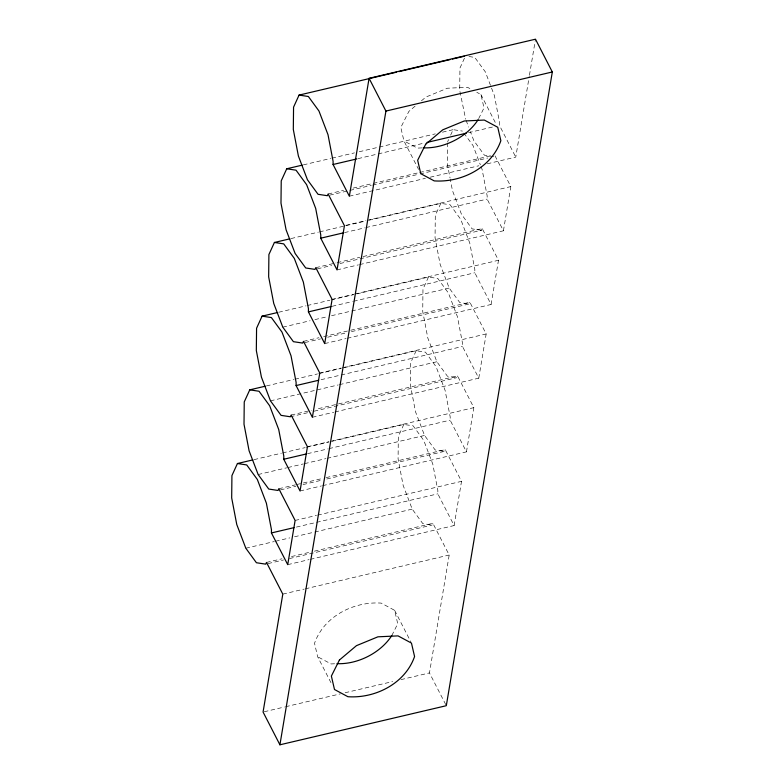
<?xml version="1.0" encoding="UTF-8"?>
<svg xmlns="http://www.w3.org/2000/svg" width="784" height="784" viewBox="0 0 784 784"><rect width="100%" height="100%" fill="white"/><g stroke="black" fill="none" stroke-linecap="round" stroke-linejoin="round"><path stroke-width="0.59" stroke-dasharray="3.92 2.94" d="M310.307 559.345L454.122 525.545L437.825 493.842L437.864 490.657L432.778 464.069L423.723 440.353L413.129 425.839L403.829 424.428L330.142 441.745M447.615 142.923L447.38 164.062L450.036 177.929M322.636 485.659L466.451 451.858L450.153 420.155L450.192 416.97L445.106 390.383L436.051 366.657L425.447 352.153L416.157 350.742L342.461 368.059M334.964 411.963L478.769 378.172L462.482 346.469L462.521 343.274L457.425 316.697L448.379 292.971L437.776 278.457L428.485 277.056L354.789 294.372M347.292 338.276L491.098 304.476L474.81 272.773L474.839 269.588L469.753 243.011L460.698 219.285L450.104 204.771L440.804 203.36L367.118 220.676M359.611 264.59L503.426 230.79L487.138 199.087L487.168 195.902L482.082 169.315L480.788 165.934M445.763 704.64L429.465 672.927L449.193 555.023L432.895 523.32L311.669 551.809M454.122 525.545L461.521 481.337L445.224 449.634L323.998 478.122M466.451 451.858L473.84 407.641L457.552 375.938L316.119 409.179M478.769 378.172L486.168 333.955L469.881 302.252L348.645 330.74M491.098 304.476L498.497 260.268L482.209 228.565L360.973 257.054M503.426 230.79L510.825 186.582L494.528 154.879M487.227 163.807L515.754 157.104L529.239 76.499M529.435 75.293L535.482 39.2M464.461 58.183L459.953 68.061L459.708 90.376L465.657 119.217M447.625 141.747L448.624 139.552M450.633 135.162L453.132 129.674L462.433 131.085M440.804 203.36L435.296 215.433L435.051 237.748L440.138 264.335L449.193 288.061L459.796 302.565L469.087 303.976L469.881 302.252M428.485 277.056L422.968 289.12L422.733 311.444L427.819 338.022L436.874 361.747L447.468 376.261L456.768 377.663L457.552 375.938M416.157 350.742L410.649 362.816L410.404 385.13L415.491 411.708L424.546 435.434L435.14 449.947L444.44 451.359L445.224 449.634M339.982 263.532L481.415 230.29L482.209 228.565M403.829 424.428L398.321 436.502L398.076 458.816L403.162 485.404L412.217 509.12L422.811 523.634L432.111 525.045L432.895 523.32M478.661 118.629L484.012 107.927L480.906 94.501L476.78 92.277M391.833 635.52L397.733 623.75L394.626 610.324L381.2 603.112C353.731 601.201 323.841 616.4 314.531 643.301L317.638 656.727L331.22 683.158M415.128 106.134L408.856 111.436L400.82 127.478L403.927 140.904L418.597 169.452M421.41 100.842L425.888 97.069L447.35 88.229L467.489 87.289L470.586 88.955M303.379 164.865L330.711 158.446M331.906 158.162L354.486 152.86M359.239 151.743L435.306 133.868M442.441 132.192L453.132 129.674M358.023 158.642L377.045 154.174M378.231 153.889L424.585 143.002M468.558 132.663L493.518 126.792M328.133 193.981L343.588 190.345M353.094 188.111L372.116 183.642M373.302 183.368L418.46 172.754M419.656 172.47L492.156 155.438M329.731 195.147L348.743 190.679M349.929 190.394L371.322 185.367M372.518 185.093L418.862 174.195M420.057 173.921L487.805 157.996M349.36 196.206L425.428 178.331M430.181 177.213L478.906 165.757M345.617 225.4L365.824 220.657M367.01 220.373L510.825 186.582M291.05 238.561L318.392 232.133M319.578 231.858L365.932 220.961M344.509 232.603L364.717 227.86M365.903 227.576L487.138 199.087M315.805 267.667L336.013 262.924M337.198 262.64L359.787 257.338M317.402 268.834L331.661 265.482M337.032 269.892L358.425 264.865M332.102 299.37L353.496 294.343M354.682 294.059L498.497 260.268M278.722 312.248L306.064 305.819M307.25 305.544L329.829 300.233M331.024 299.958L353.604 294.647M332.181 306.299L352.388 301.546M353.574 301.272L474.81 272.773M282.799 327.163L310.141 320.734M314.894 319.617L326.781 316.824M331.534 315.707L350.546 311.238M351.732 310.964L449.193 288.061M303.486 341.354L318.931 337.728M323.684 336.61L347.459 331.024M305.074 342.52L320.519 338.894M327.653 337.218L346.675 332.749M351.428 331.632L469.087 303.976M324.703 343.588L346.097 338.561M319.774 373.057L341.167 368.029M342.353 367.755L486.168 333.955M266.403 385.934L293.735 379.515M294.921 379.231L317.51 373.929M318.696 373.645L341.275 368.333M321.048 379.701L462.482 346.469M270.47 400.849L338.218 384.934M339.413 384.65L436.874 361.747M291.158 415.05L311.366 410.297M290.364 416.774L308.2 412.58M314.139 411.188L456.768 377.663M312.375 417.274L333.768 412.247M307.446 446.743L328.839 441.715M330.035 441.441L473.84 407.641M254.075 459.62L281.407 453.201M282.593 452.917L305.182 447.615M306.368 447.331L328.947 442.029M307.534 453.671L327.732 448.928M328.927 448.644L450.153 420.155M258.152 474.536L286.67 467.832M287.865 467.558L303.31 463.922M304.506 463.648L325.899 458.62M327.085 458.336L424.546 435.434M278.83 488.736L295.47 484.826M296.656 484.541L322.802 478.397M280.417 489.902L295.872 486.266M302.996 484.59L322.018 480.122M326.771 479.004L444.44 451.359M300.056 490.96L321.45 485.933M295.117 520.439L316.511 515.411M317.706 515.127L461.521 481.337M296.391 527.083L315.413 522.614M316.599 522.33L437.825 493.842M245.823 548.232L274.351 541.528M275.537 541.244L289.796 537.893M294.549 536.775L313.571 532.307M314.756 532.032L412.217 509.12M266.501 562.422L281.956 558.796M291.462 556.562L310.474 552.093M268.089 563.588L283.543 559.962M289.482 558.561L432.111 525.045M287.728 564.647L309.121 559.619M282.799 594.125L304.192 589.098M305.378 588.813L449.193 555.023M264.257 711.745L284.465 707.001M285.65 706.717L340.325 693.869M345.078 692.752L392.627 681.58M400.938 679.63L429.465 672.927M422.086 147.892L417.353 148.117L403.927 140.904M334.611 663.774L331.064 663.94L317.638 656.727M468.95 56.517L474.761 57.399L485.355 71.903L494.41 95.628L499.496 122.216L499.457 125.401L515.754 157.104M493.744 156.604L484.443 155.193L473.85 140.679L470.4 131.643M481.415 230.29L472.115 228.879L461.521 214.365L452.466 190.649L450.261 179.085M463.844 133.015L473.026 145.589L480.357 164.797M480.906 94.501L495.576 123.039M394.626 610.324L410.924 642.037M466.088 120.344L468.675 127.126"/><path stroke-width="1.18" d="M271.431 532.944L271.47 529.759L266.384 503.181L257.328 479.455L246.735 464.941L237.434 463.53L231.927 475.604L231.682 497.918L236.768 524.506L245.823 548.232L256.417 562.736L265.717 564.147L266.501 562.422L282.799 594.125L263.071 712.029L279.917 744.8L446.312 705.698L552.318 71.971L535.482 39.2L369.078 78.302L349.36 196.206L333.063 164.503L333.102 161.318L328.016 134.73L318.961 111.005L308.367 96.501L299.067 95.089L293.559 107.163L293.314 129.478L298.4 156.065L307.455 179.781L318.049 194.295L327.349 195.706L328.133 193.981L344.431 225.684L337.032 269.892L320.744 238.189L320.774 235.004L315.687 208.426L306.632 184.701L296.038 170.187L286.738 168.776L281.231 180.849L280.986 203.164L286.072 229.751L295.127 253.477L305.721 267.981L315.021 269.392L315.805 267.667L332.102 299.37L324.703 343.588L308.416 311.885L308.445 308.69L303.359 282.113L294.304 258.387L283.71 243.873L274.41 242.472L268.902 254.535L268.657 276.86L273.743 303.437L282.799 327.163L293.402 341.677L302.693 343.078L303.486 341.354L319.774 373.057L312.375 417.274L296.087 385.571L296.117 382.386L291.031 355.799L281.975 332.073L271.382 317.569L262.081 316.158L256.574 328.231L256.329 350.546L261.425 377.124L270.47 400.849L281.074 415.363L290.364 416.774L291.158 415.05L307.446 446.743L300.056 490.96L283.759 459.257L283.798 456.072L278.712 429.485L269.657 405.759L259.053 391.255L249.763 389.844L244.245 401.918L244.01 424.232L249.096 450.82L258.152 474.536L268.745 489.049L278.046 490.461L278.83 488.736L295.117 520.439L287.728 564.647L271.431 532.944L294.02 527.642M279.917 744.8L385.924 111.073L369.078 78.302M478.122 119.697C466.999 137.033 444.018 148.715 423.272 147.843M391.833 635.52C380.71 652.847 357.729 664.538 336.983 663.666M299.067 95.089L396.528 72.187M398.899 71.628L450.006 59.613M452.388 59.055L464.275 56.262M385.924 111.073L552.318 71.971M286.738 168.776L302.193 165.15M333.063 164.503L356.838 158.917M426.957 142.443L466.186 133.221M274.41 242.472L289.864 238.836M320.744 238.189L343.323 232.887M262.081 316.158L277.536 312.522M308.416 311.885L330.995 306.573M249.763 389.844L265.208 386.218M296.087 385.571L318.667 380.26M237.434 463.53L252.879 459.904M283.759 459.257L306.338 453.956M425.702 144.207L417.666 160.25L420.773 173.676L434.189 180.888C461.658 182.799 491.548 167.6 500.858 140.699L497.752 127.273L484.326 120.06L464.197 121.001L442.735 129.84L425.702 144.207M339.413 660.03L331.377 676.073L334.484 689.499L347.9 696.711C375.369 698.622 405.259 683.423 414.569 656.522L411.463 643.096L398.047 635.883L377.908 636.824L356.446 645.663L339.413 660.03"/></g></svg>
